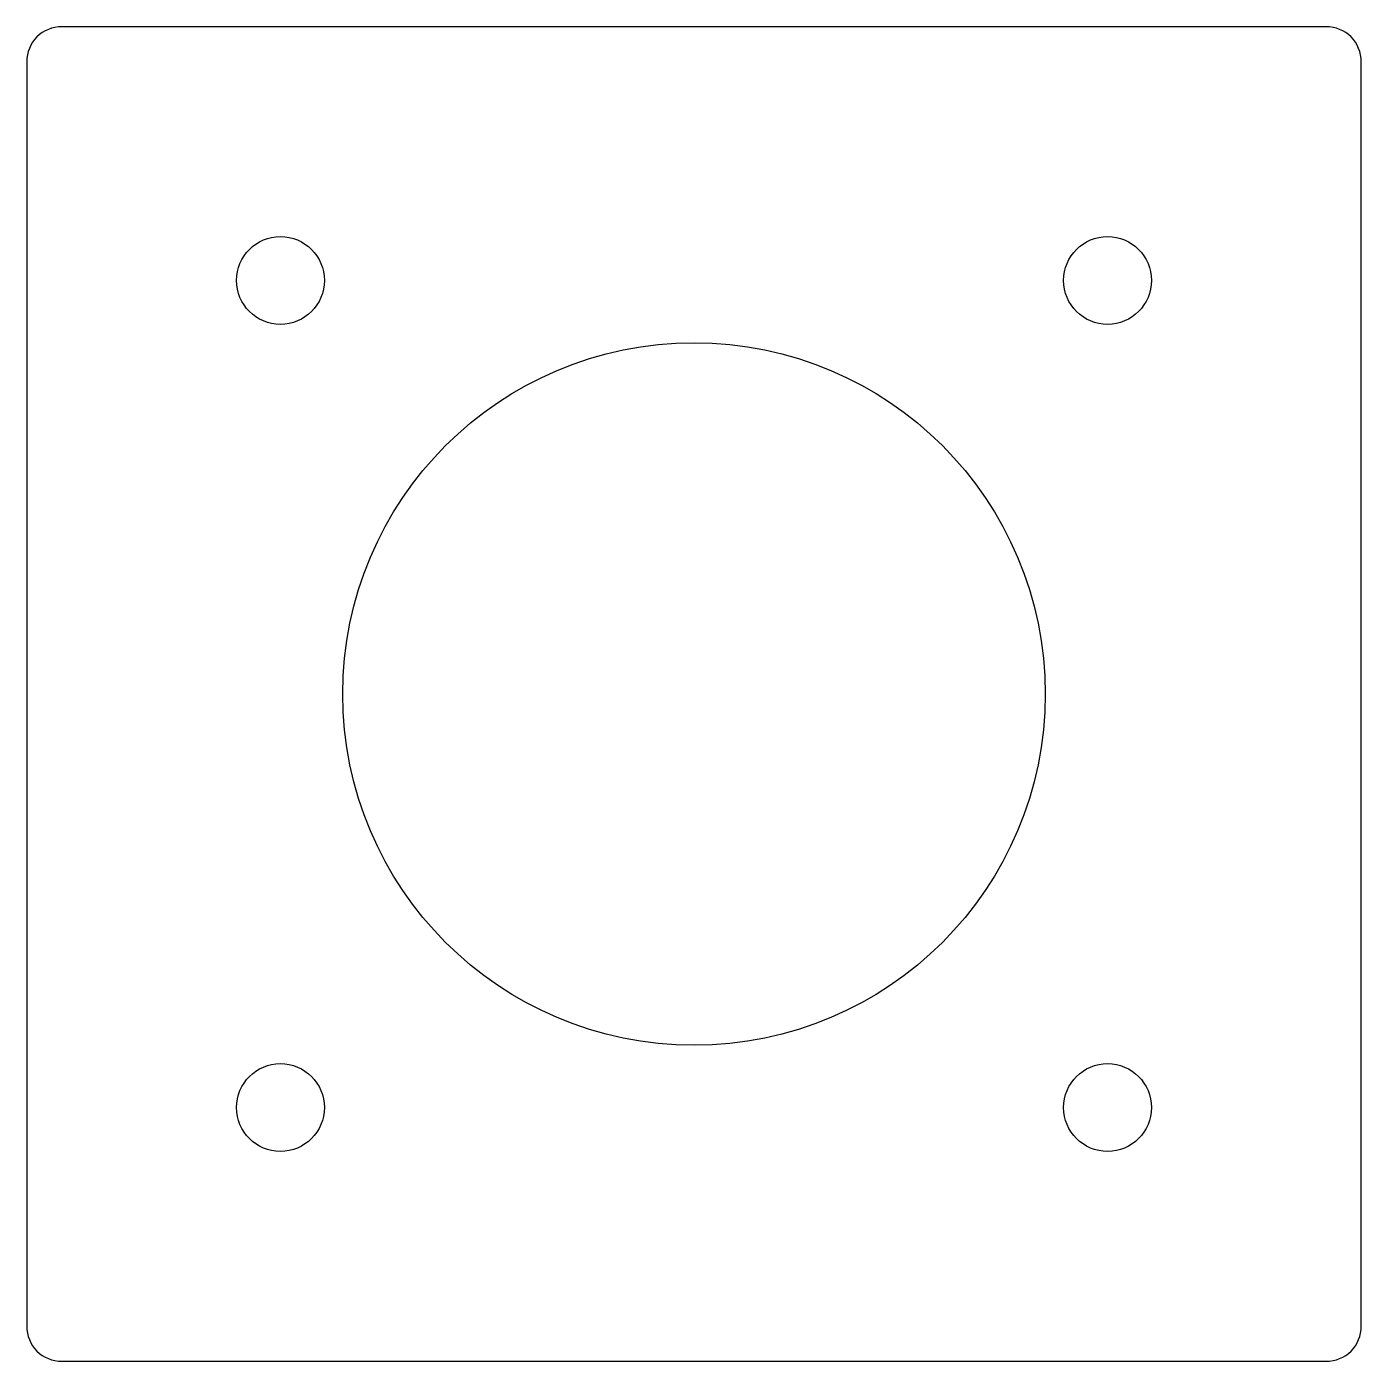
# Model space of a CAD drawing. Header units: millimetres. Extents: x -38 to 38, y -38 to 38.
import ezdxf

# ---------------------------------------------------------------- set-up
doc = ezdxf.new("R2010")
doc.units = ezdxf.units.MM

msp = doc.modelspace()

# ---------------------------------------------------------------- linework, layer by layer
msp.add_lwpolyline([(36, 38), (-36, 38, 0.414214), (-38, 36), (-38, -36, 0.414214), (-36, -38), (36, -38, 0.414214), (38, -36), (38, 36, 0.414214)], format="xyb", close=True)
for centre, radius in [((-23.55, 23.55), 2.5), ((23.55, 23.55), 2.5), ((0, 0), 20), ((-23.55, -23.55), 2.5), ((23.55, -23.55), 2.5)]:
    msp.add_circle(centre, radius)

doc.saveas('drawing.dxf')
